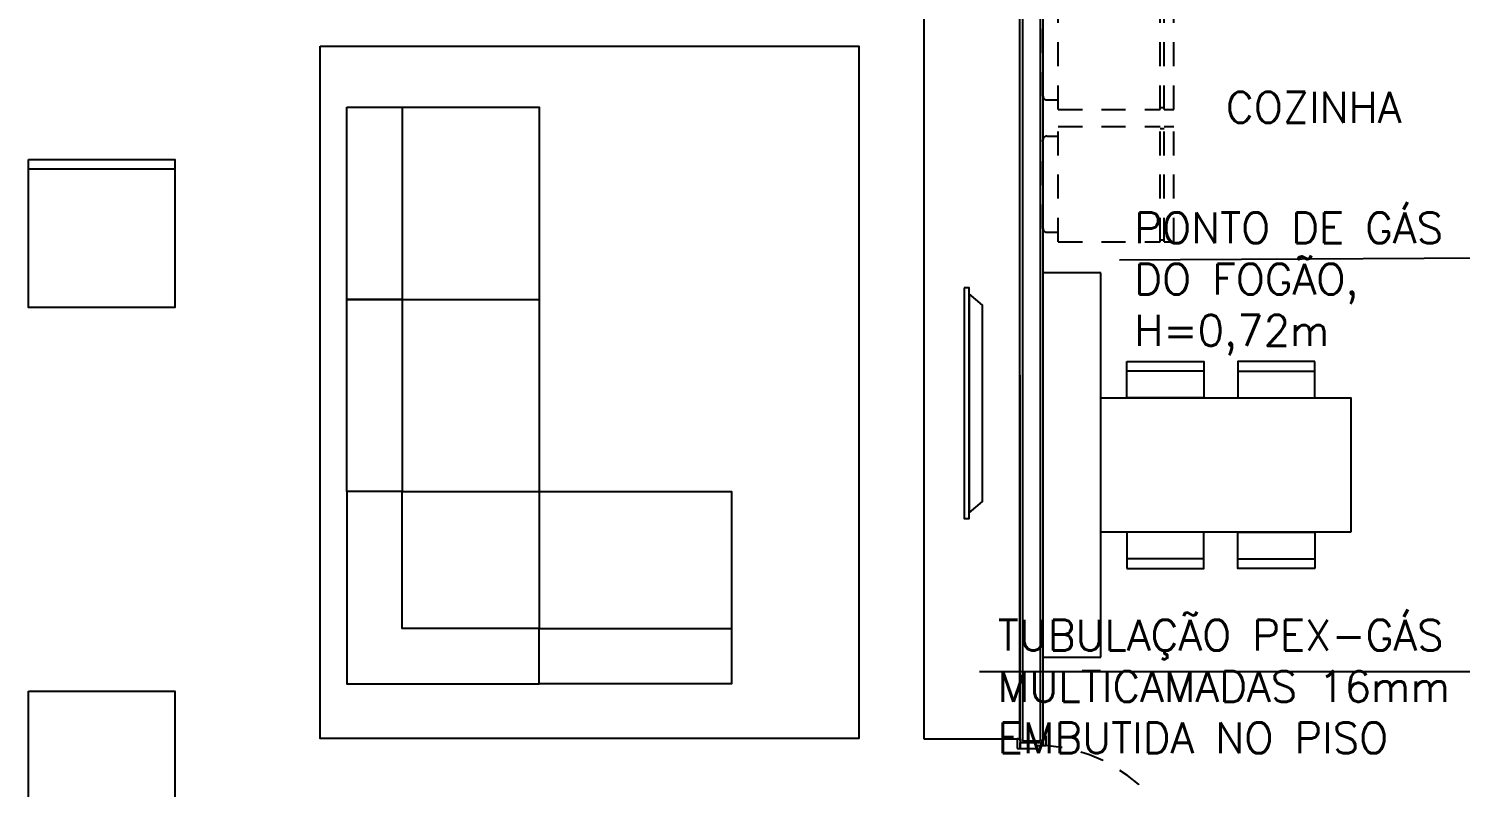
# Model space of a CAD drawing. Header units: millimetres. Extents: x 188.6 to 263.2, y 40.1 to 120.1.
# Drawn here: x 230.53 to 237.97, y 53.94 to 57.89 of the extents above; entities that cross this region are included whole.
import ezdxf

# ---------------------------------------------------------------- set-up
doc = ezdxf.new("R2010")
doc.units = ezdxf.units.MM
doc.linetypes.add('XREF_305_306$0$HIDDEN2', pattern=[0.1875, 0.125, -0.0625])
doc.linetypes.add('XREF_305_306$0$XREF-TIPO$0$HIDDEN2', pattern=[0.1875, 0.125, -0.0625])
for name, color, linetype in [('ARQ', 8, 'Continuous'), ('ARQ-BASE', 8, 'Continuous'), ('GAS-TEXTO', 7, 'Continuous'), ('L-O-LAYOUT', 252, 'Continuous'), ('NORMO-AF', 2, 'Continuous')]:
    doc.layers.add(name, color=color, linetype=linetype)
doc.styles.add('60-100', font='romans.shx', dxfattribs={"height": 0.16})
doc.styles.add('60-50', font='romans.shx', dxfattribs={"height": 0.08})
doc.styles.add('60-75', font='romans.shx', dxfattribs={"height": 0.12})
doc.dimstyles.new('BOLAS75', dxfattribs={"dimtxt": 0.12, "dimasz": 0.075, "dimexe": 0.18, "dimexo": 0.06, "dimgap": 0.08, "dimtad": 0, "dimzin": 4, "dimdsep": 46, "dimtxsty": '60-75', "dimblk": 'ORIGIN', "dimcen": 0.09, "dimse1": 1, "dimse2": 1, "dimclrd": 244, "dimclrt": 7, "dimadec": 0, "dimazin": 0, "dimtfac": 1.8, "dimtix": 1, "dimtmove": 2, "dimatfit": 3, "dimldrblk": 'ORIGIN', "dimfxl": 0.18, "dimtvp": 2, "dimtolj": 1, "dimtzin": 4, "dimarcsym": 0})
doc.dimstyles.new('SETAS75', dxfattribs={"dimtxt": 0.16, "dimasz": 0.15, "dimexe": 0.15, "dimexo": 0, "dimgap": 0.1, "dimtad": 1, "dimzin": 10, "dimdsep": 46, "dimtxsty": '60-100', "dimblk1": 'OPEN', "dimblk2": 'OPEN', "dimsah": 1, "dimcen": 0, "dimclrd": 244, "dimclre": 244, "dimclrt": 7, "dimadec": 0, "dimazin": 0, "dimtfac": 1, "dimtix": 1, "dimtmove": 2, "dimatfit": 3, "dimldrblk": 'OPEN', "dimfxl": 0.15, "dimtolj": 1, "dimtzin": 6, "dimarcsym": 0})

# ---------------------------------------------------------------- blocks, each defined once
blk = doc.blocks.new('XREF_305_306$0$A$C0188340B')
at = {"linetype": 'XREF_305_306$0$HIDDEN2'}
for p, q in [((0.07, 0.6797), (0.53, 0.6797)), ((0, 0.6), (0.6, 0.6)), ((0, 0.6), (0, 0.07)), ((0.05, 0.6597), (0.05, 0.6)), ((0.55, 0.6597), (0.55, 0.6)), ((0.6, 0.6), (0.6, 0.07)), ((0, 0.07), (0.6, 0.07)), ((0, 0.05), (0.6, 0.05)), ((0, 0.05), (0, 0)), ((0, 0), (0.6, 0)), ((0.01, 0.07), (0.01, 0.05)), ((0.59, 0.07), (0.59, 0.05)), ((0.6, 0.05), (0.6, 0))]:
    blk.add_line(p, q, dxfattribs=at)
for centre, start, end in [((0.07, 0.6597), 90, 180), ((0.53, 0.6597), 0, 90)]:
    blk.add_arc(centre, 0.02, start, end, dxfattribs=at)
blk = doc.blocks.new('T V')
at = {"layer": 'L-O-LAYOUT'}
for points in [[(851.0762, 58.8858), (849.9362, 58.8858), (849.9962, 58.9558), (851.0162, 58.9558)], [(851.1062, 58.8608), (849.9062, 58.8608), (849.9062, 58.8858), (851.1062, 58.8858)]]:
    blk.add_lwpolyline(points, close=True, dxfattribs=at)
blk = doc.blocks.new('arq-3pav')
at = {"layer": 'ARQ'}
for p, q in [((30.7804, 17.9541), (30.7804, 13.925)), ((30.7954, 17.9391), (30.7954, 13.925)), ((31.0954, 16.359), (30.7954, 16.359)), ((31.0954, 14.359), (31.0954, 16.359)), ((27.4646, 16.2206), (28.1759, 16.2206)), ((27.4646, 15.2206), (28.1759, 15.2206)), ((28.1759, 15.2206), (28.1759, 14.5093)), ((30.7954, 14.359), (31.0954, 14.359)), ((30.6612, 13.9352), (30.6612, 13.8852)), ((30.6762, 13.9352), (30.6612, 13.9352)), ((30.6614, 13.9352), (30.6614, 13.8852)), ((30.6764, 13.9352), (30.6614, 13.9352)), ((30.6762, 13.9352), (30.6762, 13.8852)), ((30.6764, 13.9352), (30.6764, 13.8852)), ((30.6914, 13.925), (30.7804, 13.925)), ((30.7962, 13.9002), (30.7962, 13.9502)), ((30.8112, 13.9502), (30.7962, 13.9502)), ((30.7964, 13.9002), (30.7964, 13.9502)), ((30.8114, 13.9502), (30.7964, 13.9502)), ((30.8112, 13.9002), (30.8112, 13.9502)), ((30.8114, 13.9002), (30.8114, 13.9502)), ((30.6612, 13.8852), (30.6762, 13.8852)), ((30.6614, 13.8852), (30.6764, 13.8852)), ((30.6762, 13.9152), (30.7962, 13.9152)), ((30.6762, 13.8852), (30.6762, 13.9152)), ((30.6762, 13.8852), (30.7662, 13.8852)), ((30.7964, 13.9152), (30.6764, 13.9152)), ((30.7964, 13.9152), (30.6764, 13.9152)), ((30.6764, 13.9152), (30.7964, 13.9152)), ((30.6764, 13.8852), (30.6764, 13.9152)), ((30.6764, 13.8852), (30.7664, 13.8852)), ((30.7662, 13.9002), (30.7962, 13.9002)), ((30.7662, 13.8852), (30.7662, 13.9002)), ((30.7664, 13.9002), (30.7964, 13.9002)), ((30.7664, 13.8852), (30.7664, 13.9002)), ((30.7962, 13.9152), (30.7962, 13.9002)), ((30.7962, 13.9002), (30.8112, 13.9002)), ((30.7964, 13.9152), (30.7964, 13.9002)), ((30.7964, 13.9002), (30.8114, 13.9002))]:
    blk.add_line(p, q, dxfattribs=at)
for points in [[(30.6764, 13.925), (30.6754, 17.73), (29.7203, 17.73), (29.7203, 17.85)], [(30.6914, 13.925), (30.6904, 17.745), (29.7353, 17.745), (29.7353, 17.835)], [(27.4646, 17.2206), (28.1759, 17.2206), (28.1759, 15.2206), (29.1759, 15.2206), (29.1759, 14.5093)], [(28.1759, 14.5093), (27.4646, 14.5093), (27.4646, 15.2206), (27.1759, 15.2206), (27.1759, 14.2206), (28.1759, 14.2206), (28.1759, 14.5093)]]:
    blk.add_lwpolyline(points, dxfattribs=at)
for points in [[(30.1754, 13.9352), (30.6754, 13.9352), (30.6754, 17.73), (30.1754, 17.73)], [(27.0374, 17.5364), (29.8374, 17.5364), (29.8374, 13.9364), (27.0374, 13.9364)], [(27.1759, 17.2206), (27.4646, 17.2206), (27.4646, 16.2206), (27.1759, 16.2206)], [(25.5219, 16.9474), (26.2819, 16.9474), (26.2819, 16.1774), (25.5219, 16.1774)], [(25.5219, 16.9474), (26.2819, 16.9474), (26.2819, 16.8974), (25.5219, 16.8974)], [(27.1759, 16.2206), (27.4646, 16.2206), (27.4646, 15.2206), (27.1759, 15.2206)], [(31.2319, 15.8966), (31.6319, 15.8966), (31.6319, 15.709), (31.2319, 15.709)], [(31.2319, 15.8966), (31.6319, 15.8966), (31.6319, 15.8466), (31.2319, 15.8466)], [(32.209, 15.8966), (31.809, 15.8966), (31.809, 15.709), (32.209, 15.709)], [(32.209, 15.8966), (31.809, 15.8966), (31.809, 15.8466), (32.209, 15.8466)], [(32.3954, 15.009), (31.0954, 15.009), (31.0954, 15.709), (32.3954, 15.709)], [(31.2319, 14.8215), (31.6319, 14.8215), (31.6319, 15.009), (31.2319, 15.009)], [(32.209, 14.8215), (31.809, 14.8215), (31.809, 15.009), (32.209, 15.009)], [(31.2319, 14.8215), (31.6319, 14.8215), (31.6319, 14.8715), (31.2319, 14.8715)], [(32.209, 14.8215), (31.809, 14.8215), (31.809, 14.8715), (32.209, 14.8715)], [(28.1759, 14.5093), (29.1759, 14.5093), (29.1759, 14.2206), (28.1759, 14.2206)], [(25.5219, 14.1826), (26.2819, 14.1826), (26.2819, 13.4126), (25.5219, 13.4126)]]:
    blk.add_lwpolyline(points, close=True, dxfattribs=at)
at = {"layer": 'ARQ', "color": 8, "linetype": 'XREF_305_306$0$XREF-TIPO$0$HIDDEN2'}
for centre in [(30.751, 13.083), (30.7513, 13.083)]:
    blk.add_arc(centre, 0.8194, 1.23381, 85.78855, dxfattribs=at)
at = {"layer": 'ARQ', "rotation": 89.99999999999999}
for p in [(31.4752, 17.2077), (31.4752, 16.5193)]:
    blk.add_blockref('XREF_305_306$0$A$C0188340B', p, dxfattribs=at)
at = {"layer": 'ARQ', "xscale": -1, "rotation": 270}
blk.add_blockref('T V', (-28.4749, -834.8261), dxfattribs=at)
blk = doc.blocks.new('_Origin')
at = {"layer": 'NORMO-AF', "color": 0, "lineweight": -2}
blk.add_line((0, 0), (-1, 0), dxfattribs=at)
blk.add_circle((0, 0), 0.5, dxfattribs=at)
blk = doc.blocks.new('_OPEN')
at = {"color": 0, "linetype": 'ByBlock'}
for p, q in [((-1, 0.167), (0, 0)), ((0, 0), (-1, -0.167)), ((0, 0), (-1, 0))]:
    blk.add_line(p, q, dxfattribs=at)

msp = doc.modelspace()

# ---------------------------------------------------------------- block references
msp.add_blockref('arq-3pav', (205.0084, 40.2568))

# ---------------------------------------------------------------- next in the draw order: texts
at = {"layer": 'ARQ-BASE', "color": 8, "style": '60-75'}
msp.add_text('COZINHA', height=0.16, dxfattribs=at).set_placement((236.7555, 57.396))
at = {"layer": 'GAS-TEXTO', "char_height": 0.16, "attachment_point": 1}
for s, insert, width, style in [('PONTO DE GÁS DO FOGÃO, H=0,72m', (236.2788, 56.9296), 1.898236, '60-50'), ('TUBULAÇÃO PEX-GÁS MULTICAMADAS 16mm EMBUTIDA NO PISO ', (235.5684, 54.8107), 3.014298, '60-75')]:
    msp.add_mtext(s, dxfattribs=dict(at, insert=insert, width=width, style=style))

# ---------------------------------------------------------------- next in the draw order: leaders
at = {"layer": 'GAS-TEXTO'}
for points, dimstyle in [([(239.0731, 55.5402), (238.1026, 56.6914), (236.2018, 56.6806)], 'SETAS75'), ([(238.772, 54.043), (238.1744, 54.5401), (235.4746, 54.5401)], 'BOLAS75')]:
    msp.add_leader(points, dimstyle=dimstyle, dxfattribs=at)

doc.saveas('drawing.dxf')
